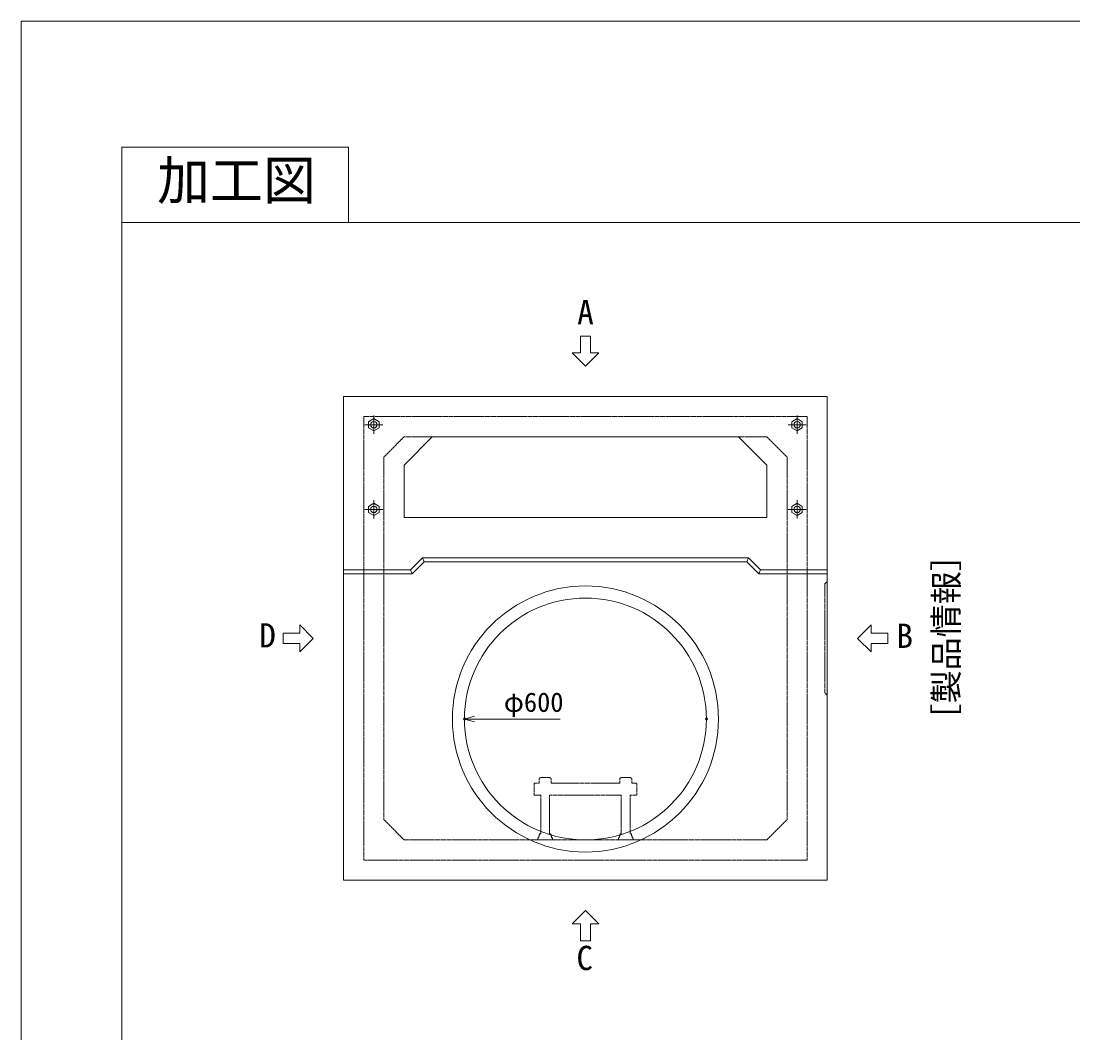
# Model space of a CAD drawing. Units: millimetres, scale not verified. Extents: x -3712 to 3712, y -2625 to 2625.
# Drawn here: x -3712 to -1103, y 115 to 2625 of the extents above; entities that cross this region are included whole.
import ezdxf
from ezdxf.enums import TextEntityAlignment as Align

# ---------------------------------------------------------------- set-up
doc = ezdxf.new("R2010")
doc.units = ezdxf.units.MM
doc.header["$LTSCALE"] = 10
doc.header["$PDMODE"] = 32
doc.header["$PDSIZE"] = 5
doc.linetypes.add('LONG_DASHED1', pattern=[7, 6, -1])
for name, color, linetype, lineweight in [('0-0_D-TTL', 7, 'Continuous', 9), ('0-1_Defpoints', 7, 'Continuous', 9), ('0-3_D-TTL-TXT', 7, 'Continuous', 9), ('0-4_D-STR-TXT', 7, 'Continuous', 9), ('0-5_D-STR-DIM', 3, 'Continuous', 9), ('0-6_0', 7, 'Continuous', 9), ('0-7_D-STR', 7, 'Continuous', 9), ('0-8_D-STR-STR2', 1, 'Continuous', 9), ('0-9_D-STR-STR4', 134, 'LONG_DASHED1', 9), ('0-A_D-STR-STR1', 7, 'LONG_DASHED1', 9), ('0-C_D-STR-STR3', 2, 'LONG_DASHED1', 9)]:
    doc.layers.add(name, color=color, linetype=linetype, lineweight=lineweight)
doc.styles.add('ＭＳ ゴシック', font='')
doc.styles.get('ＭＳ ゴシック').set_extended_font_data('MS Gothic')

# ---------------------------------------------------------------- blocks, each defined once
blk = doc.blocks.new('A$C4DE05FD1')
at = {"layer": '0-0_D-TTL', "color": 134}
for p, q in [((2000, 39500), (2000, 2000)), ((2000, 38000), (57400, 38000))]:
    blk.add_line(p, q, dxfattribs=at)
blk.add_lwpolyline([(2000, 39500), (6500, 39500), (6500, 38000)], dxfattribs=at)
at = {"layer": '0-1_Defpoints', "color": 134}
for q in [(0, 0), (59400, 42000)]:
    blk.add_line((0, 42000), q, dxfattribs=at)
at = {"layer": '0-3_D-TTL-TXT', "style": 'ＭＳ ゴシック'}
blk.add_text('加工図', height=769.7, dxfattribs=at).set_placement((2699.92, 38223.71), align=Align.BOTTOM_LEFT)
blk = doc.blocks.new('A$C15421989')
at = {"layer": '0-8_D-STR-STR2'}
for p, q in [((225, 0), (-225, 0)), ((225, 0), (-225, 0)), ((0, 225), (0, -225)), ((0, 225), (0, -225))]:
    blk.add_line(p, q, dxfattribs=at)
blk.add_lwpolyline([(129.9, 75), (0, 150), (-129.9, 75), (-129.9, -75), (0, -150), (129.9, -75)], close=True, dxfattribs=at)
blk.add_circle((0, 0), 80, dxfattribs=at)
blk = doc.blocks.new('A$C70CC1A47')
at = {"layer": '0-A_D-STR-STR1'}
for p, q in [((0, 1410), (60, 1350)), ((60, -1350), (60, 1350)), ((60, -1350), (0, -1410))]:
    blk.add_line(p, q, dxfattribs=at)
blk = doc.blocks.new('A$C153C327F')
at = {"layer": '0-7_D-STR'}
for p, q in [((-6000, 12000), (-6000, 0)), ((6000, 12000), (-6000, 12000)), ((-4500, 10300), (-3800, 11000)), ((-3800, 11000), (3800, 11000)), ((4500, 10300), (3800, 11000)), ((-4341.4, 7700), (-4041.4, 8000)), ((-4300, 7600), (-4000, 7900)), ((4041.4, 8000), (-4041.4, 8000)), ((-4041.4, 8000), (-4000, 7900)), ((4000, 7900), (-4000, 7900)), ((4041.4, 8000), (4000, 7900)), ((4300, 7600), (4000, 7900)), ((4341.4, 7700), (4041.4, 8000)), ((-4341.4, 7700), (-6000, 7700)), ((-4300, 7600), (-6000, 7600)), ((-4341.4, 7700), (-4300, 7600)), ((4341.4, 7700), (4300, 7600)), ((6000, 7600), (4300, 7600)), ((6000, 7700), (4341.4, 7700))]:
    blk.add_line(p, q, dxfattribs=at)
at = {"layer": '0-7_D-STR', "linetype": 'LONG_DASHED1'}
for p, q in [((-5500, 500), (-5500, 11500)), ((-5500, 11500), (5500, 11500)), ((5500, 500), (5500, 11500)), ((-4500, 11000), (-5000, 10500)), ((4500, 11000), (-4500, 11000)), ((4500, 11000), (5000, 10500)), ((-5000, 1500), (-5000, 10500)), ((5000, 1500), (5000, 10500)), ((-4500, 1000), (-5000, 1500)), ((4500, 1000), (5000, 1500)), ((-4500, 1000), (4500, 1000)), ((5500, 500), (-5500, 500))]:
    blk.add_line(p, q, dxfattribs=at)
at = {"layer": '0-7_D-STR'}
for points in [[(-6000, 0), (6000, 0), (6000, 12000)], [(-4500, 10300), (-4500, 9000), (4500, 9000), (4500, 10300)]]:
    blk.add_lwpolyline(points, dxfattribs=at)
at = {"layer": '0-9_D-STR-STR4', "linetype": 'Continuous'}
for radius in [3300, 3000]:
    blk.add_circle((0, 4000), radius, dxfattribs=at)
at = {"layer": '0-7_D-STR'}
for p in [(-5250, 11300), (-5250, 9200)]:
    blk.add_blockref('A$C15421989', p, dxfattribs=at)
at = {"layer": '0-7_D-STR', "xscale": -1}
for p in [(5250, 11300), (5250, 9200)]:
    blk.add_blockref('A$C15421989', p, dxfattribs=at)
at = {"layer": '0-A_D-STR-STR1', "rotation": 180}
blk.add_blockref('A$C70CC1A47', (6000, 6000), dxfattribs=at)
blk = doc.blocks.new('A$C1BF34DBF')
at = {"layer": '0-C_D-STR-STR3'}
for p, q in [((-817.5, 0), (-1182.5, 0)), ((-1182.5, 0), (-1182.5, -40)), ((-817.5, 0), (-817.5, -40)), ((817.5, 0), (1182.5, 0)), ((817.5, 0), (817.5, -40)), ((1182.5, 0), (1182.5, -40)), ((-1110, -150), (-1140, -150)), ((-1110, -1110), (-1110, -150)), ((-890, -150), (-860, -150)), ((-890, -1110), (-890, -150)), ((890, -150), (860, -150)), ((890, -1110), (890, -150)), ((1110, -1110), (1110, -150)), ((1110, -150), (1140, -150)), ((-1275, -1390), (-1275, -1130)), ((-1110, -1110), (-1255, -1110)), ((-890, -1110), (890, -1110)), ((1110, -1110), (1255, -1110)), ((1275, -1390), (1275, -1130)), ((-1255, -1410), (-1150, -1410)), ((-1150, -1410), (-1150, -1505)), ((-1110, -1545), (-890, -1545)), ((-850, -1410), (-850, -1505)), ((-850, -1410), (850, -1410)), ((850, -1410), (850, -1505)), ((890, -1545), (1110, -1545)), ((1150, -1410), (1150, -1505)), ((1255, -1410), (1150, -1410))]:
    blk.add_line(p, q, dxfattribs=at)
for centre, radius, start, end in [((-1339.5, -163.9), 200, 3.97846, 38.27098), ((-660.5, -163.9), 200, 141.72902, 176.02154), ((660.5, -163.9), 200, 3.97846, 38.27098), ((1339.5, -163.9), 200, 141.72902, 176.02154), ((-1255, -1130), 20, 90, 180), ((1255, -1130), 20, 0, 90), ((-1255, -1390), 20, 180, 270), ((-1110, -1505), 40, 180, 270), ((-890, -1505), 40, 270, 0), ((890, -1505), 40, 180, 270), ((1110, -1505), 40, 270, 0), ((1255, -1390), 20, 270, 0)]:
    blk.add_arc(centre, radius, start, end, dxfattribs=at)
blk = doc.blocks.new('_Open30')
at = {"layer": '0-6_0'}
blk.add_line((0, 0), (-10, 0), dxfattribs=at)
blk.add_lwpolyline([(-10, 2.679), (0, 0), (-10, -2.679)], dxfattribs=at)
blk = doc.blocks.new('A$C13A32EE1')
at = {"layer": '0-4_D-STR-TXT'}
for p, q in [((75, 200), (75, 450)), ((0, 0), (-200, 200)), ((-75, 200), (-200, 200)), ((0, 0), (200, 200)), ((75, 200), (200, 200))]:
    blk.add_line(p, q, dxfattribs=at)
blk.add_lwpolyline([(75, 450), (-75, 450), (-75, 200)], dxfattribs=at)
blk = doc.blocks.new('A$C64F75189')
at = {"layer": '0-4_D-STR-TXT', "xscale": 1.666667, "yscale": 1.666667}
blk.add_blockref('A$C13A32EE1', (0, 6750), dxfattribs=at)
at = {"layer": '0-4_D-STR-TXT', "yscale": 1.666667}
for p, xscale, rotation in [((-6750, 0), 1.666667, 90), ((6750, 0), -1.666667, 270), ((0, -6750), -1.666667, 180)]:
    blk.add_blockref('A$C13A32EE1', p, dxfattribs=dict(at, xscale=xscale, rotation=rotation))
at = {"layer": '0-4_D-STR-TXT', "style": 'ＭＳ ゴシック'}
for s, p in [('A', (-203.7, 7611.6)), ('D', (-8087.9, -405.8)), ('B', (7716.5, -417.1)), ('C', (-223.1, -8407.7))]:
    blk.add_text(s, height=601.3, dxfattribs=at).set_placement(p, align=Align.BOTTOM_LEFT)
blk.add_text('［製品情報］', height=601.3, rotation=90, dxfattribs=at).set_placement((9427.9, -2434.2), align=Align.BOTTOM_LEFT)

msp = doc.modelspace()

# ---------------------------------------------------------------- linework, layer by layer
at = {"layer": '0-1_Defpoints'}
for p in [(-2612.5, 893.75), (-2012.5, 893.75)]:
    msp.add_point(p, dxfattribs=at)
at = {"layer": '0-5_D-STR-DIM'}
msp.add_line((-2374.9, 893.75), (-2587.5, 893.75), dxfattribs=at)

# ---------------------------------------------------------------- block references
at = {"layer": '0-0_D-TTL', "xscale": 0.125, "yscale": 0.125}
msp.add_blockref('A$C4DE05FD1', (-3712.5, -2625), dxfattribs=at)
at = {"layer": '0-5_D-STR-DIM', "xscale": 0.1, "yscale": 0.1}
msp.add_blockref('A$C64F75189', (-2312.5, 1093.75), dxfattribs=at)
at = {"layer": '0-5_D-STR-DIM', "xscale": 2.5, "yscale": 2.5, "rotation": 180}
msp.add_blockref('_Open30', (-2612.5, 893.75), dxfattribs=at)
at = {"layer": '0-7_D-STR', "xscale": 0.1, "yscale": 0.1}
msp.add_blockref('A$C153C327F', (-2312.5, 493.75), dxfattribs=at)
at = {"layer": '0-7_D-STR', "xscale": -0.1, "yscale": 0.1, "rotation": 180}
msp.add_blockref('A$C1BF34DBF', (-2312.5, 593.75), dxfattribs=at)

# ---------------------------------------------------------------- texts
at = {"layer": '0-5_D-STR-DIM', "style": 'ＭＳ ゴシック'}
msp.add_text('φ600', height=48.09, dxfattribs=at).set_placement((-2514.82, 897), align=Align.BOTTOM_LEFT)

doc.saveas('drawing.dxf')
